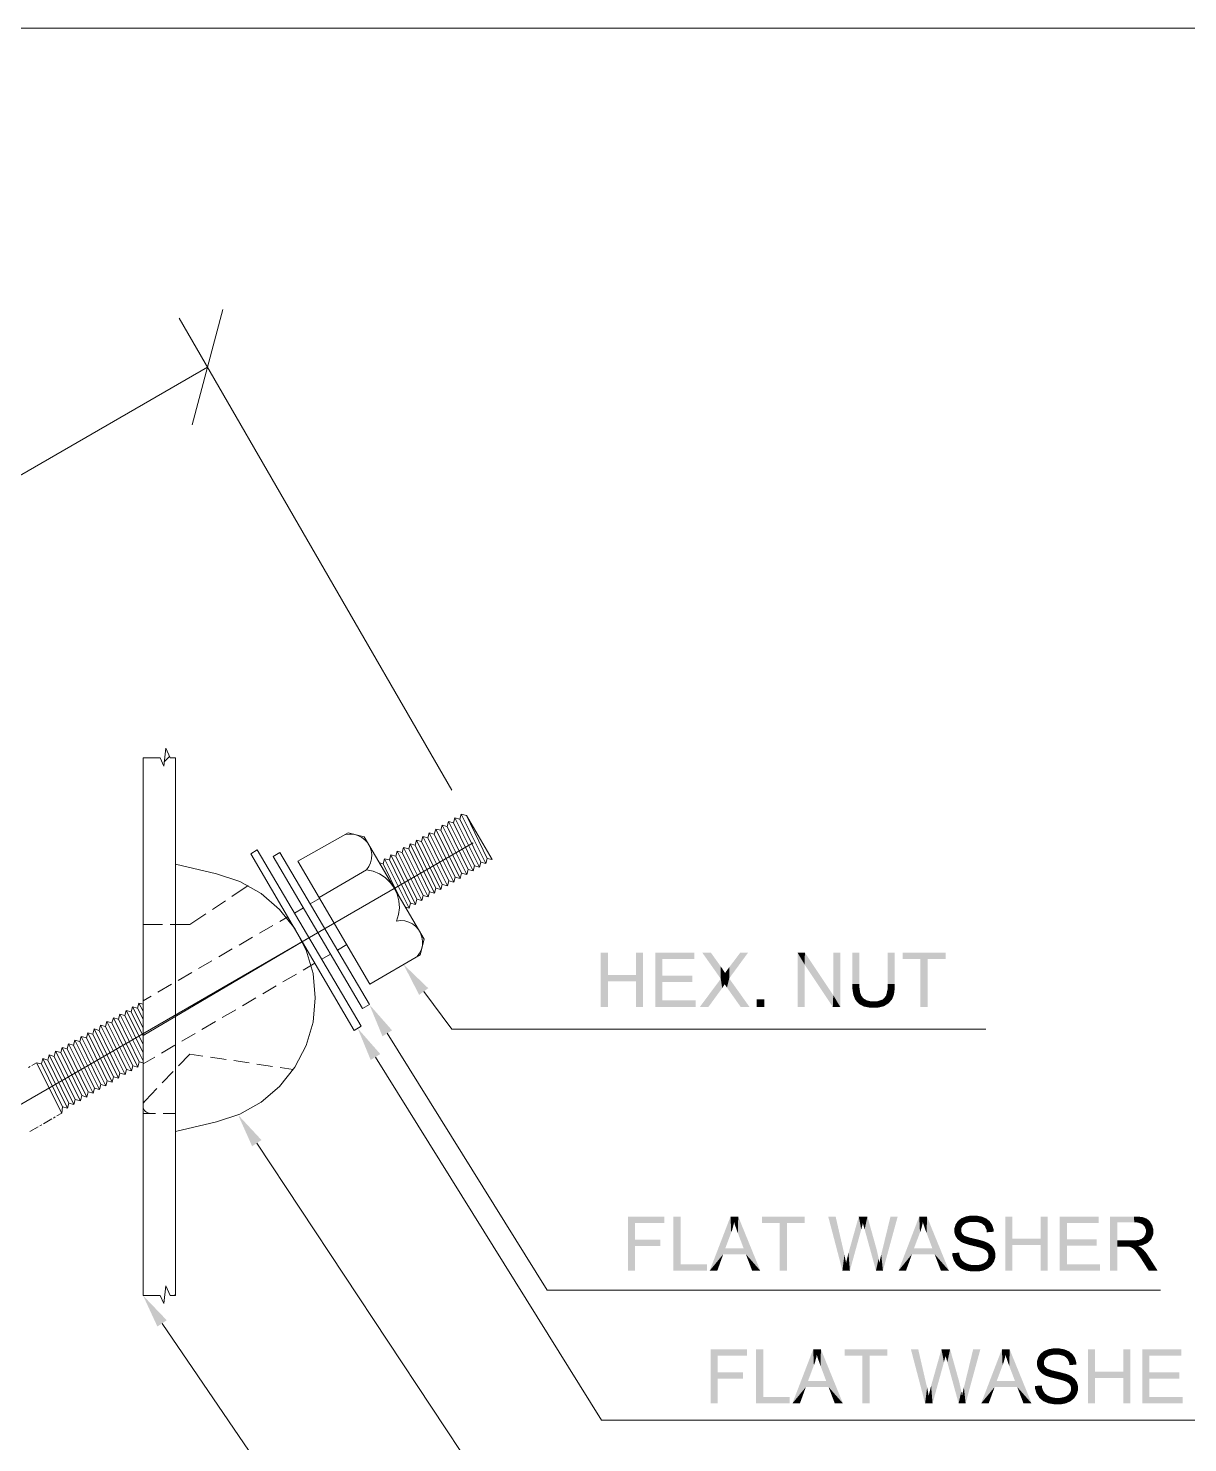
# Model space of a CAD drawing. Header units: millimetres. Extents: x 2 to 579, y 1 to 405.
# Drawn here: x 223.48 to 242.01, y 124.71 to 147.31 of the extents above; entities that cross this region are included whole.
import ezdxf

# ---------------------------------------------------------------- set-up
doc = ezdxf.new("R2010")
doc.units = ezdxf.units.MM
doc.linetypes.add('XKITLINE00', pattern=[0])
doc.layers.add('LinkedObject', color=7, linetype='Continuous', lineweight=0)

# ---------------------------------------------------------------- blocks, each defined once
blk = doc.blocks.new('*A4')
at = {"layer": 'LinkedObject'}
for color, points in [(7, [(232.743, 132.187), (232.629, 131.678), (232.629, 132.542)]), (7, [(232.743, 132.187), (232.629, 132.542), (232.743, 132.542)]), (7, [(233.306, 132.542), (233.192, 132.187), (233.192, 132.542)]), (7, [(233.192, 132.085), (233.192, 132.187), (233.306, 132.542)]), (7, [(233.192, 132.085), (233.306, 132.542), (233.306, 131.678)]), (7, [(233.612, 132.176), (233.498, 131.678), (233.498, 132.542)]), (7, [(233.612, 132.176), (233.498, 132.542), (233.612, 132.44)]), (7, [(234.123, 132.44), (233.498, 132.542), (234.123, 132.542)]), (7, [(233.612, 132.44), (233.498, 132.542), (234.123, 132.44)]), (7, [(234.389, 132.542), (234.546, 132.126), (234.252, 132.542)]), (7, [(234.547, 132.321), (234.546, 132.126), (234.389, 132.542)]), (7, [(234.681, 132.132), (234.683, 132.312), (234.981, 132.542)]), (7, [(234.981, 132.542), (234.683, 132.312), (234.856, 132.542)]), (7, [(235.774, 132.542), (235.884, 132.356), (235.774, 131.678)]), (7, [(235.884, 132.356), (235.774, 132.542), (235.891, 132.542)]), (7, [(235.884, 132.356), (235.891, 132.542), (236.336, 131.678)]), (7, [(236.336, 131.678), (235.891, 132.542), (236.344, 131.864)]), (7, [(236.454, 132.542), (236.344, 131.864), (236.344, 132.542)]), (7, [(236.454, 131.678), (236.344, 131.864), (236.454, 132.542)]), (7, [(236.762, 132.542), (236.648, 132.043), (236.648, 132.542)]), (7, [(236.762, 132.043), (236.648, 132.043), (236.762, 132.542)]), (7, [(237.327, 132.542), (237.213, 132.043), (237.213, 132.542)]), (7, [(237.327, 132.043), (237.213, 132.043), (237.327, 132.542)]), (7, [(237.453, 132.542), (237.737, 132.44), (237.453, 132.44)]), (7, [(237.851, 132.44), (237.737, 132.44), (237.453, 132.542)]), (7, [(237.851, 132.44), (237.453, 132.542), (238.137, 132.542)]), (7, [(237.737, 131.678), (237.851, 132.44), (237.851, 131.678)]), (7, [(237.737, 132.44), (237.851, 132.44), (237.737, 131.678)]), (7, [(237.851, 132.44), (238.137, 132.542), (238.137, 132.44)]), (6, [(229.872, 131.976), (229.727, 131.869), (229.477, 132.356)]), (7, [(234.571, 132.287), (234.546, 132.126), (234.547, 132.321)]), (7, [(234.605, 132.234), (234.546, 132.126), (234.571, 132.287)]), (7, [(234.615, 132.216), (234.546, 132.126), (234.605, 132.234)]), (7, [(234.546, 132.126), (234.615, 132.216), (234.681, 132.132)]), (7, [(234.629, 132.238), (234.681, 132.132), (234.615, 132.216)]), (7, [(234.663, 132.287), (234.681, 132.132), (234.629, 132.238)]), (7, [(234.683, 132.312), (234.681, 132.132), (234.663, 132.287)]), (7, [(235.774, 131.678), (235.884, 132.356), (235.884, 131.678)]), (7, [(232.743, 132.085), (232.629, 131.678), (232.743, 132.187)]), (7, [(232.629, 131.678), (232.743, 132.085), (232.743, 131.678)]), (7, [(232.743, 132.187), (233.192, 132.085), (232.743, 132.085)]), (7, [(233.192, 132.187), (233.192, 132.085), (232.743, 132.187)]), (7, [(233.192, 132.085), (233.306, 131.678), (233.192, 131.678)]), (7, [(233.612, 132.074), (233.498, 131.678), (233.612, 132.176)]), (7, [(233.612, 131.78), (233.498, 131.678), (233.612, 132.074)]), (7, [(234.091, 132.074), (233.612, 132.176), (234.091, 132.176)]), (7, [(233.612, 132.074), (233.612, 132.176), (234.091, 132.074)]), (7, [(234.546, 132.126), (234.569, 131.978), (234.213, 131.678)]), (7, [(234.213, 131.678), (234.569, 131.978), (234.35, 131.678)]), (7, [(234.681, 132.132), (234.61, 132.04), (234.546, 132.126)]), (7, [(234.569, 131.978), (234.546, 132.126), (234.575, 131.986)]), (7, [(234.575, 131.986), (234.546, 132.126), (234.595, 132.017)]), (7, [(234.595, 132.017), (234.546, 132.126), (234.61, 132.04)]), (7, [(234.61, 132.04), (234.681, 132.132), (234.618, 132.026)]), (7, [(234.618, 132.026), (234.681, 132.132), (234.636, 131.999)]), (7, [(234.636, 131.999), (234.681, 132.132), (234.645, 131.986)]), (7, [(234.645, 131.986), (234.681, 132.132), (234.863, 131.678)]), (7, [(234.863, 131.678), (234.681, 132.132), (235.004, 131.678)]), (7, [(236.762, 132.043), (236.648, 131.974), (236.648, 132.043)]), (7, [(236.762, 131.987), (236.648, 131.974), (236.762, 132.043)]), (7, [(236.762, 131.987), (236.681, 131.827), (236.648, 131.974)]), (7, [(236.648, 131.974), (236.681, 131.827), (236.665, 131.866)]), (7, [(236.773, 131.904), (236.681, 131.827), (236.762, 131.987)]), (7, [(237.186, 131.852), (237.327, 132.043), (237.298, 131.836)]), (7, [(237.213, 131.962), (237.327, 132.043), (237.186, 131.852)]), (7, [(237.327, 132.043), (237.213, 131.962), (237.213, 132.043)]), (7, [(237.298, 131.836), (237.327, 132.043), (237.313, 131.875)]), (7, [(237.313, 131.875), (237.327, 132.043), (237.327, 131.978)]), (7, [(233.498, 131.678), (233.612, 131.78), (234.143, 131.678)]), (7, [(234.143, 131.678), (233.612, 131.78), (234.143, 131.78)]), (7, [(235.242, 131.799), (235.121, 131.678), (235.121, 131.799)]), (7, [(235.242, 131.678), (235.121, 131.678), (235.242, 131.799)]), (7, [(236.344, 131.864), (236.454, 131.678), (236.336, 131.678)]), (7, [(236.681, 131.827), (236.773, 131.904), (236.783, 131.878)]), (7, [(236.794, 131.851), (236.681, 131.827), (236.783, 131.878)]), (7, [(236.794, 131.851), (236.791, 131.705), (236.681, 131.827)]), (7, [(236.681, 131.827), (236.791, 131.705), (236.698, 131.787)]), (7, [(236.698, 131.787), (236.791, 131.705), (236.753, 131.726)]), (7, [(236.83, 131.81), (236.791, 131.705), (236.794, 131.851)]), (7, [(236.791, 131.705), (236.83, 131.81), (236.855, 131.795)]), (7, [(236.881, 131.781), (236.791, 131.705), (236.855, 131.795)]), (7, [(236.881, 131.781), (236.99, 131.664), (236.791, 131.705)]), (7, [(236.943, 131.766), (236.99, 131.664), (236.881, 131.781)]), (7, [(236.99, 131.664), (236.943, 131.766), (236.98, 131.766)]), (7, [(237.043, 131.766), (236.99, 131.664), (236.98, 131.766)]), (7, [(236.99, 131.664), (237.043, 131.766), (237.052, 131.664)]), (7, [(237.191, 131.712), (237.043, 131.766), (237.133, 131.795)]), (7, [(237.153, 131.688), (237.043, 131.766), (237.191, 131.712)]), (7, [(237.052, 131.664), (237.043, 131.766), (237.153, 131.688)]), (7, [(237.16, 131.824), (237.23, 131.736), (237.133, 131.795)]), (7, [(237.133, 131.795), (237.23, 131.736), (237.191, 131.712)]), (7, [(237.298, 131.836), (237.16, 131.824), (237.186, 131.852)]), (7, [(237.283, 131.798), (237.16, 131.824), (237.298, 131.836)]), (7, [(237.23, 131.736), (237.16, 131.824), (237.283, 131.798)]), (6, [(229.294, 131.303), (229.141, 131.207), (228.932, 131.714)]), (7, [(236.791, 131.705), (236.99, 131.664), (236.83, 131.684)]), (7, [(236.83, 131.684), (236.99, 131.664), (236.929, 131.664)]), (6, [(229.106, 130.924), (228.953, 130.829), (228.745, 131.335)]), (6, [(227.208, 129.55), (227.058, 129.451), (226.835, 129.951)]), (7, [(233.178, 127.958), (233.064, 127.464), (233.064, 128.328)]), (7, [(233.178, 127.958), (233.064, 128.328), (233.178, 128.226)]), (7, [(233.646, 128.226), (233.064, 128.328), (233.646, 128.328)]), (7, [(233.178, 128.226), (233.064, 128.328), (233.646, 128.226)]), (7, [(233.903, 128.328), (233.789, 127.464), (233.789, 128.328)]), (7, [(233.903, 127.566), (233.789, 127.464), (233.903, 128.328)]), (7, [(234.702, 128.328), (234.713, 128.072), (234.37, 127.464)]), (7, [(234.713, 128.072), (234.702, 128.328), (234.728, 128.113)]), (7, [(234.728, 128.113), (234.702, 128.328), (234.751, 128.196)]), (7, [(234.751, 128.196), (234.702, 128.328), (234.76, 128.237)]), (7, [(234.825, 128.328), (234.76, 128.237), (234.702, 128.328)]), (7, [(234.76, 128.237), (234.825, 128.328), (234.77, 128.202)]), (7, [(234.77, 128.202), (234.825, 128.328), (234.801, 128.112)]), (7, [(234.801, 128.112), (234.825, 128.328), (234.821, 128.058)]), (7, [(234.821, 128.058), (234.825, 128.328), (234.912, 127.819)]), (7, [(234.912, 127.819), (234.825, 128.328), (234.947, 127.726)]), (7, [(234.947, 127.726), (234.825, 128.328), (235.177, 127.464)]), (7, [(235.205, 128.328), (235.489, 128.226), (235.205, 128.226)]), (7, [(235.603, 128.226), (235.489, 128.226), (235.205, 128.328)]), (7, [(235.603, 128.226), (235.205, 128.328), (235.889, 128.328)]), (7, [(235.489, 127.464), (235.603, 128.226), (235.603, 127.464)]), (7, [(235.489, 128.226), (235.603, 128.226), (235.489, 127.464)]), (7, [(235.603, 128.226), (235.889, 128.328), (235.889, 128.226)]), (7, [(236.381, 128.328), (236.49, 127.464), (236.263, 128.328)]), (7, [(236.512, 127.762), (236.49, 127.464), (236.381, 128.328)]), (7, [(236.751, 128.328), (236.791, 128.122), (236.587, 127.745)]), (7, [(236.791, 128.122), (236.751, 128.328), (236.797, 128.143)]), (7, [(236.797, 128.143), (236.751, 128.328), (236.81, 128.194)]), (7, [(236.81, 128.194), (236.751, 128.328), (236.817, 128.224)]), (7, [(236.889, 128.328), (236.817, 128.224), (236.751, 128.328)]), (7, [(236.817, 128.224), (236.889, 128.328), (236.819, 128.214)]), (7, [(236.819, 128.214), (236.889, 128.328), (236.833, 128.163)]), (7, [(236.833, 128.163), (236.889, 128.328), (236.845, 128.122)]), (7, [(236.845, 128.122), (236.889, 128.328), (237.012, 127.89)]), (7, [(237.373, 128.328), (237.123, 127.773), (237.258, 128.328)]), (7, [(237.137, 127.464), (237.123, 127.773), (237.373, 128.328)]), (7, [(237.717, 128.328), (237.729, 128.072), (237.386, 127.464)]), (7, [(237.729, 128.072), (237.717, 128.328), (237.744, 128.113)]), (7, [(237.744, 128.113), (237.717, 128.328), (237.767, 128.196)]), (7, [(237.767, 128.196), (237.717, 128.328), (237.775, 128.237)]), (7, [(237.84, 128.328), (237.775, 128.237), (237.717, 128.328)]), (7, [(237.775, 128.237), (237.84, 128.328), (237.786, 128.202)]), (7, [(237.786, 128.202), (237.84, 128.328), (237.816, 128.112)]), (7, [(237.816, 128.112), (237.84, 128.328), (237.837, 128.058)]), (7, [(237.837, 128.058), (237.84, 128.328), (237.927, 127.819)]), (7, [(237.927, 127.819), (237.84, 128.328), (237.963, 127.726)]), (7, [(237.963, 127.726), (237.84, 128.328), (238.193, 127.464)]), (7, [(238.316, 128.227), (238.279, 128.105), (238.297, 128.199)]), (7, [(238.412, 128.185), (238.279, 128.105), (238.316, 128.227)]), (7, [(238.297, 128.199), (238.279, 128.105), (238.279, 128.137)]), (7, [(238.388, 128.139), (238.279, 128.105), (238.412, 128.185)]), (7, [(238.279, 128.105), (238.388, 128.139), (238.388, 128.112)]), (7, [(238.334, 128.255), (238.436, 128.204), (238.316, 128.227)]), (7, [(238.316, 128.227), (238.436, 128.204), (238.412, 128.185)]), (7, [(238.388, 128.299), (238.436, 128.204), (238.334, 128.255)]), (7, [(238.46, 128.223), (238.388, 128.299), (238.424, 128.313)]), (7, [(238.436, 128.204), (238.388, 128.299), (238.46, 128.223)]), (7, [(238.46, 128.328), (238.535, 128.242), (238.424, 128.313)]), (7, [(238.424, 128.313), (238.535, 128.242), (238.46, 128.223)]), (7, [(238.539, 128.343), (238.535, 128.242), (238.46, 128.328)]), (7, [(238.582, 128.343), (238.535, 128.242), (238.539, 128.343)]), (7, [(238.535, 128.242), (238.582, 128.343), (238.587, 128.242)]), (7, [(238.582, 128.343), (238.637, 128.242), (238.587, 128.242)]), (7, [(238.715, 128.327), (238.582, 128.343), (238.63, 128.343)]), (7, [(238.752, 128.312), (238.582, 128.343), (238.715, 128.327)]), (7, [(238.712, 128.221), (238.582, 128.343), (238.752, 128.312)]), (7, [(238.637, 128.242), (238.582, 128.343), (238.712, 128.221)]), (7, [(238.752, 128.312), (238.737, 128.2), (238.712, 128.221)]), (7, [(238.788, 128.296), (238.737, 128.2), (238.752, 128.312)]), (7, [(238.737, 128.2), (238.788, 128.296), (238.763, 128.179)]), (7, [(238.763, 128.179), (238.788, 128.296), (238.864, 128.221)]), (7, [(238.864, 128.221), (238.793, 128.117), (238.763, 128.179)]), (7, [(238.864, 128.221), (238.788, 128.296), (238.845, 128.251)]), (7, [(238.884, 128.191), (238.793, 128.117), (238.864, 128.221)]), (7, [(238.905, 128.123), (238.793, 128.117), (238.884, 128.191)]), (7, [(239.207, 127.973), (239.093, 127.464), (239.093, 128.328)]), (7, [(239.207, 127.973), (239.093, 128.328), (239.207, 128.328)]), (7, [(239.77, 128.328), (239.656, 127.973), (239.656, 128.328)]), (7, [(239.656, 127.871), (239.656, 127.973), (239.77, 128.328)]), (7, [(239.656, 127.871), (239.77, 128.328), (239.77, 127.464)]), (7, [(240.076, 127.962), (239.962, 127.464), (239.962, 128.328)]), (7, [(240.076, 127.962), (239.962, 128.328), (240.076, 128.226)]), (7, [(240.586, 128.226), (239.962, 128.328), (240.586, 128.328)]), (7, [(240.076, 128.226), (239.962, 128.328), (240.586, 128.226)]), (7, [(240.88, 127.947), (240.766, 127.464), (240.766, 128.328)]), (7, [(240.766, 128.328), (240.88, 128.233), (240.88, 127.947)]), (7, [(241.153, 128.233), (240.766, 128.328), (241.148, 128.328)]), (7, [(240.88, 128.233), (240.766, 128.328), (241.153, 128.233)]), (7, [(241.148, 128.328), (241.201, 128.233), (241.153, 128.233)]), (7, [(241.294, 128.317), (241.148, 128.328), (241.206, 128.328)]), (7, [(241.324, 128.305), (241.148, 128.328), (241.294, 128.317)]), (7, [(241.271, 128.213), (241.148, 128.328), (241.324, 128.305)]), (7, [(241.201, 128.233), (241.148, 128.328), (241.271, 128.213)]), (7, [(241.324, 128.305), (241.294, 128.194), (241.271, 128.213)]), (7, [(241.354, 128.293), (241.294, 128.194), (241.324, 128.305)]), (7, [(241.294, 128.194), (241.354, 128.293), (241.316, 128.174)]), (7, [(241.316, 128.174), (241.354, 128.293), (241.42, 128.223)]), (7, [(241.42, 128.223), (241.338, 128.123), (241.316, 128.174)]), (7, [(241.438, 128.193), (241.338, 128.123), (241.42, 128.223)]), (7, [(241.456, 128.128), (241.338, 128.123), (241.438, 128.193)]), (7, [(241.456, 128.092), (241.338, 128.123), (241.456, 128.128)]), (7, [(241.42, 128.223), (241.354, 128.293), (241.402, 128.252)]), (7, [(233.178, 127.856), (233.064, 127.464), (233.178, 127.958)]), (7, [(233.583, 127.856), (233.178, 127.958), (233.583, 127.958)]), (7, [(233.178, 127.856), (233.178, 127.958), (233.583, 127.856)]), (7, [(234.37, 127.464), (234.713, 128.072), (234.618, 127.819)]), (7, [(236.587, 127.745), (236.791, 128.122), (236.609, 127.464)]), (7, [(237.012, 127.89), (237.026, 127.464), (236.845, 128.122)]), (7, [(237.386, 127.464), (237.729, 128.072), (237.633, 127.819)]), (7, [(238.388, 128.089), (238.279, 128.105), (238.388, 128.112)]), (7, [(238.279, 128.105), (238.388, 128.089), (238.279, 128.075)]), (7, [(238.279, 128.075), (238.388, 128.089), (238.294, 128.021)]), (7, [(238.294, 128.021), (238.388, 128.089), (238.309, 127.997)]), (7, [(238.309, 127.997), (238.388, 128.089), (238.405, 128.051)]), (7, [(238.405, 128.051), (238.37, 127.933), (238.309, 127.997)]), (7, [(238.309, 127.997), (238.37, 127.933), (238.324, 127.973)]), (7, [(238.422, 128.035), (238.37, 127.933), (238.405, 128.051)]), (7, [(238.37, 127.933), (238.422, 128.035), (238.401, 127.916)]), (7, [(238.401, 127.916), (238.422, 128.035), (238.438, 128.02)]), (7, [(238.401, 127.916), (238.438, 128.02), (238.425, 127.904)]), (7, [(238.425, 127.904), (238.438, 128.02), (238.508, 127.877)]), (7, [(238.508, 127.877), (238.438, 128.02), (238.525, 127.99)]), (7, [(238.508, 127.877), (238.525, 127.99), (238.567, 127.862)]), (7, [(238.567, 127.862), (238.525, 127.99), (238.594, 127.974)]), (7, [(238.567, 127.862), (238.594, 127.974), (238.627, 127.848)]), (7, [(238.627, 127.848), (238.594, 127.974), (238.664, 127.958)]), (7, [(238.627, 127.848), (238.664, 127.958), (238.704, 127.827)]), (7, [(238.704, 127.827), (238.664, 127.958), (238.721, 127.82)]), (7, [(238.721, 127.82), (238.664, 127.958), (238.748, 127.81)]), (7, [(238.759, 127.931), (238.748, 127.81), (238.664, 127.958)]), (7, [(238.785, 127.919), (238.748, 127.81), (238.759, 127.931)]), (7, [(238.748, 127.81), (238.785, 127.919), (238.787, 127.785)]), (7, [(238.787, 127.785), (238.785, 127.919), (238.823, 127.901)]), (7, [(238.787, 127.785), (238.823, 127.901), (238.799, 127.769)]), (7, [(238.907, 128.085), (238.793, 128.117), (238.905, 128.123)]), (7, [(238.793, 128.117), (238.907, 128.085), (238.797, 128.076)]), (7, [(238.799, 127.769), (238.823, 127.901), (238.811, 127.754)]), (7, [(238.823, 127.901), (238.897, 127.831), (238.811, 127.754)]), (7, [(238.897, 127.831), (238.823, 127.901), (238.879, 127.857)]), (7, [(239.207, 127.871), (239.093, 127.464), (239.207, 127.973)]), (7, [(239.207, 127.973), (239.656, 127.871), (239.207, 127.871)]), (7, [(239.656, 127.973), (239.656, 127.871), (239.207, 127.973)]), (7, [(240.076, 127.86), (239.962, 127.464), (240.076, 127.962)]), (7, [(240.554, 127.86), (240.076, 127.962), (240.554, 127.962)]), (7, [(240.076, 127.86), (240.076, 127.962), (240.554, 127.86)]), (7, [(240.88, 127.947), (240.88, 127.848), (240.766, 127.464)]), (7, [(241.013, 127.848), (240.88, 127.947), (241.126, 127.947)]), (7, [(240.88, 127.848), (240.88, 127.947), (241.013, 127.848)]), (7, [(241.013, 127.848), (241.126, 127.947), (241.035, 127.848)]), (7, [(241.035, 127.848), (241.126, 127.947), (241.066, 127.846)]), (7, [(241.066, 127.846), (241.126, 127.947), (241.076, 127.844)]), (7, [(241.076, 127.844), (241.126, 127.947), (241.089, 127.84)]), (7, [(241.089, 127.84), (241.126, 127.947), (241.115, 127.829)]), (7, [(241.115, 127.829), (241.126, 127.947), (241.165, 127.947)]), (7, [(241.115, 127.829), (241.165, 127.947), (241.128, 127.821)]), (7, [(241.165, 127.947), (241.213, 127.857), (241.128, 127.821)]), (7, [(241.226, 127.955), (241.213, 127.857), (241.165, 127.947)]), (7, [(241.213, 127.857), (241.226, 127.955), (241.275, 127.866)]), (7, [(241.248, 127.963), (241.396, 127.937), (241.226, 127.955)]), (7, [(241.366, 127.906), (241.226, 127.955), (241.396, 127.937)]), (7, [(241.275, 127.866), (241.226, 127.955), (241.366, 127.906)]), (7, [(241.27, 127.972), (241.396, 127.937), (241.248, 127.963)]), (7, [(241.396, 127.937), (241.27, 127.972), (241.304, 127.997)]), (7, [(241.315, 128.015), (241.396, 127.937), (241.304, 127.997)]), (7, [(241.327, 128.033), (241.396, 127.937), (241.315, 128.015)]), (7, [(241.327, 128.033), (241.456, 128.092), (241.396, 127.937)]), (7, [(241.338, 128.072), (241.456, 128.092), (241.327, 128.033)]), (7, [(241.338, 128.123), (241.456, 128.092), (241.338, 128.093)]), (7, [(241.456, 128.092), (241.338, 128.072), (241.338, 128.093)]), (7, [(241.396, 127.937), (241.456, 128.092), (241.426, 127.969)]), (7, [(241.426, 127.969), (241.456, 128.092), (241.456, 128.047)]), (7, [(233.064, 127.464), (233.178, 127.856), (233.178, 127.464)]), (7, [(234.586, 127.726), (234.37, 127.464), (234.618, 127.819)]), (7, [(234.37, 127.464), (234.586, 127.726), (234.491, 127.464)]), (7, [(234.618, 127.819), (234.947, 127.726), (234.586, 127.726)]), (7, [(234.912, 127.819), (234.947, 127.726), (234.618, 127.819)]), (7, [(234.947, 127.726), (235.177, 127.464), (235.047, 127.464)]), (7, [(236.522, 127.717), (236.49, 127.464), (236.512, 127.762)]), (7, [(236.54, 127.629), (236.49, 127.464), (236.522, 127.717)]), (7, [(236.584, 127.734), (236.609, 127.464), (236.564, 127.654)]), (7, [(236.587, 127.745), (236.609, 127.464), (236.584, 127.734)]), (7, [(237.035, 127.809), (237.026, 127.464), (237.012, 127.89)]), (7, [(237.069, 127.656), (237.026, 127.464), (237.035, 127.809)]), (7, [(237.11, 127.72), (237.137, 127.464), (237.088, 127.626)]), (7, [(237.123, 127.773), (237.137, 127.464), (237.11, 127.72)]), (7, [(237.601, 127.726), (237.386, 127.464), (237.633, 127.819)]), (7, [(237.386, 127.464), (237.601, 127.726), (237.506, 127.464)]), (7, [(237.633, 127.819), (237.963, 127.726), (237.601, 127.726)]), (7, [(237.927, 127.819), (237.963, 127.726), (237.633, 127.819)]), (7, [(237.963, 127.726), (238.193, 127.464), (238.063, 127.464)]), (7, [(238.359, 127.719), (238.247, 127.742), (238.355, 127.751)]), (7, [(238.247, 127.742), (238.294, 127.586), (238.248, 127.698)]), (7, [(238.359, 127.719), (238.294, 127.586), (238.247, 127.742)]), (7, [(238.248, 127.698), (238.294, 127.586), (238.272, 127.621)]), (7, [(238.376, 127.665), (238.294, 127.586), (238.359, 127.719)]), (7, [(238.811, 127.754), (238.897, 127.831), (238.823, 127.719)]), (7, [(238.811, 127.641), (238.933, 127.708), (238.913, 127.609)]), (7, [(238.823, 127.678), (238.933, 127.708), (238.811, 127.641)]), (7, [(238.823, 127.719), (238.897, 127.831), (238.915, 127.804)]), (7, [(238.823, 127.719), (238.915, 127.804), (238.823, 127.698)]), (7, [(238.823, 127.698), (238.915, 127.804), (238.823, 127.678)]), (7, [(238.915, 127.804), (238.933, 127.708), (238.823, 127.678)]), (7, [(238.913, 127.609), (238.933, 127.708), (238.933, 127.674)]), (7, [(238.933, 127.708), (238.915, 127.804), (238.933, 127.743)]), (7, [(239.093, 127.464), (239.207, 127.871), (239.207, 127.464)]), (7, [(239.656, 127.871), (239.77, 127.464), (239.656, 127.464)]), (7, [(240.076, 127.566), (239.962, 127.464), (240.076, 127.86)]), (7, [(240.766, 127.464), (240.88, 127.848), (240.88, 127.464)]), (7, [(241.128, 127.821), (241.213, 127.857), (241.141, 127.813)]), (7, [(241.213, 127.857), (241.17, 127.784), (241.141, 127.813)]), (7, [(241.235, 127.846), (241.17, 127.784), (241.213, 127.857)]), (7, [(241.17, 127.784), (241.235, 127.846), (241.186, 127.763)]), (7, [(241.186, 127.763), (241.235, 127.846), (241.202, 127.742)]), (7, [(241.202, 127.742), (241.235, 127.846), (241.281, 127.814)]), (7, [(241.281, 127.814), (241.243, 127.683), (241.202, 127.742)]), (7, [(241.281, 127.814), (241.235, 127.846), (241.27, 127.825)]), (7, [(241.306, 127.791), (241.243, 127.683), (241.281, 127.814)]), (7, [(241.354, 127.734), (241.243, 127.683), (241.306, 127.791)]), (7, [(241.243, 127.683), (241.354, 127.734), (241.269, 127.644)]), (7, [(241.269, 127.644), (241.354, 127.734), (241.376, 127.699)]), (7, [(241.269, 127.644), (241.376, 127.699), (241.383, 127.464)]), (7, [(241.383, 127.464), (241.376, 127.699), (241.525, 127.464)]), (7, [(233.789, 127.464), (233.903, 127.566), (234.328, 127.464)]), (7, [(234.328, 127.464), (233.903, 127.566), (234.328, 127.566)]), (7, [(236.548, 127.585), (236.49, 127.464), (236.54, 127.629)]), (7, [(236.548, 127.585), (236.609, 127.464), (236.49, 127.464)]), (7, [(236.564, 127.654), (236.609, 127.464), (236.548, 127.585)]), (7, [(237.08, 127.585), (237.026, 127.464), (237.069, 127.656)]), (7, [(237.08, 127.585), (237.137, 127.464), (237.026, 127.464)]), (7, [(237.088, 127.626), (237.137, 127.464), (237.08, 127.585)]), (7, [(238.294, 127.586), (238.376, 127.665), (238.317, 127.552)]), (7, [(238.317, 127.552), (238.376, 127.665), (238.379, 127.501)]), (7, [(238.39, 127.644), (238.379, 127.501), (238.376, 127.665)]), (7, [(238.404, 127.624), (238.379, 127.501), (238.39, 127.644)]), (7, [(238.404, 127.624), (238.418, 127.484), (238.379, 127.501)]), (7, [(238.448, 127.59), (238.418, 127.484), (238.404, 127.624)]), (7, [(238.418, 127.484), (238.448, 127.59), (238.458, 127.467)]), (7, [(238.477, 127.577), (238.458, 127.467), (238.448, 127.59)]), (7, [(238.506, 127.564), (238.458, 127.467), (238.477, 127.577)]), (7, [(238.506, 127.564), (238.556, 127.45), (238.458, 127.467)]), (7, [(238.572, 127.551), (238.556, 127.45), (238.506, 127.564)]), (7, [(238.572, 127.551), (238.614, 127.45), (238.556, 127.45)]), (7, [(238.609, 127.551), (238.614, 127.45), (238.572, 127.551)]), (7, [(238.609, 127.551), (238.66, 127.45), (238.614, 127.45)]), (7, [(238.642, 127.551), (238.66, 127.45), (238.609, 127.551)]), (7, [(238.699, 127.561), (238.78, 127.483), (238.642, 127.551)]), (7, [(238.642, 127.551), (238.78, 127.483), (238.66, 127.45)]), (7, [(238.66, 127.45), (238.78, 127.483), (238.743, 127.466)]), (7, [(238.724, 127.571), (238.874, 127.548), (238.699, 127.561)]), (7, [(238.817, 127.5), (238.699, 127.561), (238.874, 127.548)]), (7, [(238.78, 127.483), (238.699, 127.561), (238.817, 127.5)]), (7, [(238.749, 127.581), (238.874, 127.548), (238.724, 127.571)]), (7, [(238.786, 127.607), (238.893, 127.578), (238.749, 127.581)]), (7, [(238.749, 127.581), (238.893, 127.578), (238.874, 127.548)]), (7, [(238.799, 127.624), (238.913, 127.609), (238.786, 127.607)]), (7, [(238.893, 127.578), (238.786, 127.607), (238.913, 127.609)]), (7, [(238.811, 127.641), (238.913, 127.609), (238.799, 127.624)]), (7, [(239.962, 127.464), (240.076, 127.566), (240.606, 127.464)]), (7, [(240.606, 127.464), (240.076, 127.566), (240.606, 127.566)]), (6, [(225.694, 126.671), (225.545, 126.57), (225.315, 127.067)]), (7, [(234.498, 125.837), (234.384, 125.343), (234.384, 126.207)]), (7, [(234.498, 125.837), (234.384, 126.207), (234.498, 126.105)]), (7, [(234.966, 126.105), (234.384, 126.207), (234.966, 126.207)]), (7, [(234.498, 126.105), (234.384, 126.207), (234.966, 126.105)]), (7, [(235.224, 126.207), (235.11, 125.343), (235.11, 126.207)]), (7, [(235.224, 125.445), (235.11, 125.343), (235.224, 126.207)]), (7, [(236.023, 126.207), (236.034, 125.951), (235.691, 125.343)]), (7, [(236.034, 125.951), (236.023, 126.207), (236.049, 125.992)]), (7, [(236.049, 125.992), (236.023, 126.207), (236.072, 126.074)]), (7, [(236.072, 126.074), (236.023, 126.207), (236.081, 126.116)]), (7, [(236.146, 126.207), (236.081, 126.116), (236.023, 126.207)]), (7, [(236.081, 126.116), (236.146, 126.207), (236.091, 126.081)]), (7, [(236.091, 126.081), (236.146, 126.207), (236.122, 125.991)]), (7, [(236.122, 125.991), (236.146, 126.207), (236.142, 125.936)]), (7, [(236.142, 125.936), (236.146, 126.207), (236.232, 125.698)]), (7, [(236.232, 125.698), (236.146, 126.207), (236.268, 125.604)]), (7, [(236.268, 125.604), (236.146, 126.207), (236.498, 125.343)]), (7, [(236.525, 126.207), (236.809, 126.105), (236.525, 126.105)]), (7, [(236.923, 126.105), (236.809, 126.105), (236.525, 126.207)]), (7, [(236.923, 126.105), (236.525, 126.207), (237.209, 126.207)]), (7, [(236.809, 125.343), (236.923, 126.105), (236.923, 125.343)]), (7, [(236.809, 126.105), (236.923, 126.105), (236.809, 125.343)]), (7, [(236.923, 126.105), (237.209, 126.207), (237.209, 126.105)]), (7, [(237.701, 126.207), (237.811, 125.343), (237.584, 126.207)]), (7, [(237.832, 125.64), (237.811, 125.343), (237.701, 126.207)]), (7, [(238.072, 126.207), (238.112, 126.001), (237.907, 125.623)]), (7, [(238.112, 126.001), (238.072, 126.207), (238.117, 126.022)]), (7, [(238.117, 126.022), (238.072, 126.207), (238.131, 126.072)]), (7, [(238.131, 126.072), (238.072, 126.207), (238.138, 126.102)]), (7, [(238.21, 126.207), (238.138, 126.102), (238.072, 126.207)]), (7, [(238.138, 126.102), (238.21, 126.207), (238.14, 126.093)]), (7, [(238.14, 126.093), (238.21, 126.207), (238.154, 126.042)]), (7, [(238.154, 126.042), (238.21, 126.207), (238.166, 126.001)]), (7, [(238.166, 126.001), (238.21, 126.207), (238.333, 125.769)]), (7, [(238.694, 126.207), (238.444, 125.651), (238.579, 126.207)]), (7, [(238.458, 125.343), (238.444, 125.651), (238.694, 126.207)]), (7, [(239.038, 126.207), (239.049, 125.951), (238.706, 125.343)]), (7, [(239.049, 125.951), (239.038, 126.207), (239.064, 125.992)]), (7, [(239.064, 125.992), (239.038, 126.207), (239.087, 126.074)]), (7, [(239.087, 126.074), (239.038, 126.207), (239.096, 126.116)]), (7, [(239.161, 126.207), (239.096, 126.116), (239.038, 126.207)]), (7, [(239.096, 126.116), (239.161, 126.207), (239.106, 126.081)]), (7, [(239.106, 126.081), (239.161, 126.207), (239.137, 125.991)]), (7, [(239.137, 125.991), (239.161, 126.207), (239.157, 125.936)]), (7, [(239.157, 125.936), (239.161, 126.207), (239.248, 125.698)]), (7, [(239.248, 125.698), (239.161, 126.207), (239.283, 125.604)]), (7, [(239.283, 125.604), (239.161, 126.207), (239.513, 125.343)]), (7, [(239.636, 126.105), (239.599, 125.983), (239.618, 126.077)]), (7, [(239.733, 126.063), (239.599, 125.983), (239.636, 126.105)]), (7, [(239.655, 126.134), (239.756, 126.082), (239.636, 126.105)]), (7, [(239.636, 126.105), (239.756, 126.082), (239.733, 126.063)]), (7, [(239.709, 126.177), (239.756, 126.082), (239.655, 126.134)]), (7, [(239.78, 126.101), (239.709, 126.177), (239.745, 126.192)]), (7, [(239.756, 126.082), (239.709, 126.177), (239.78, 126.101)]), (7, [(239.78, 126.207), (239.856, 126.12), (239.745, 126.192)]), (7, [(239.745, 126.192), (239.856, 126.12), (239.78, 126.101)]), (7, [(239.859, 126.221), (239.856, 126.12), (239.78, 126.207)]), (7, [(239.903, 126.221), (239.856, 126.12), (239.859, 126.221)]), (7, [(239.856, 126.12), (239.903, 126.221), (239.907, 126.12)]), (7, [(239.903, 126.221), (239.957, 126.12), (239.907, 126.12)]), (7, [(240.036, 126.206), (239.903, 126.221), (239.951, 126.221)]), (7, [(240.072, 126.19), (239.903, 126.221), (240.036, 126.206)]), (7, [(240.032, 126.099), (239.903, 126.221), (240.072, 126.19)]), (7, [(239.957, 126.12), (239.903, 126.221), (240.032, 126.099)]), (7, [(240.072, 126.19), (240.058, 126.078), (240.032, 126.099)]), (7, [(240.109, 126.175), (240.058, 126.078), (240.072, 126.19)]), (7, [(240.058, 126.078), (240.109, 126.175), (240.083, 126.057)]), (7, [(240.083, 126.057), (240.109, 126.175), (240.185, 126.099)]), (7, [(240.185, 126.099), (240.113, 125.995), (240.083, 126.057)]), (7, [(240.185, 126.099), (240.109, 126.175), (240.165, 126.129)]), (7, [(240.205, 126.069), (240.113, 125.995), (240.185, 126.099)]), (7, [(240.527, 125.852), (240.413, 125.343), (240.413, 126.207)]), (7, [(240.527, 125.852), (240.413, 126.207), (240.527, 126.207)]), (7, [(241.091, 126.207), (240.976, 125.852), (240.976, 126.207)]), (7, [(240.976, 125.75), (240.976, 125.852), (241.091, 126.207)]), (7, [(240.976, 125.75), (241.091, 126.207), (241.091, 125.343)]), (7, [(241.396, 125.84), (241.282, 125.343), (241.282, 126.207)]), (7, [(241.396, 125.84), (241.282, 126.207), (241.396, 126.105)]), (7, [(241.907, 126.105), (241.282, 126.207), (241.907, 126.207)]), (7, [(241.396, 126.105), (241.282, 126.207), (241.907, 126.105)]), (7, [(235.691, 125.343), (236.034, 125.951), (235.939, 125.698)]), (7, [(237.907, 125.623), (238.112, 126.001), (237.93, 125.343)]), (7, [(238.333, 125.769), (238.346, 125.343), (238.166, 126.001)]), (7, [(238.706, 125.343), (239.049, 125.951), (238.954, 125.698)]), (7, [(239.618, 126.077), (239.599, 125.983), (239.599, 126.016)]), (7, [(239.709, 126.017), (239.599, 125.983), (239.733, 126.063)]), (7, [(239.599, 125.983), (239.709, 126.017), (239.709, 125.991)]), (7, [(239.709, 125.967), (239.599, 125.983), (239.709, 125.991)]), (7, [(239.599, 125.983), (239.709, 125.967), (239.599, 125.953)]), (7, [(239.599, 125.953), (239.709, 125.967), (239.614, 125.899)]), (7, [(239.614, 125.899), (239.709, 125.967), (239.63, 125.875)]), (7, [(239.63, 125.875), (239.709, 125.967), (239.726, 125.929)]), (7, [(239.726, 125.929), (239.691, 125.811), (239.63, 125.875)]), (7, [(239.63, 125.875), (239.691, 125.811), (239.645, 125.851)]), (7, [(239.743, 125.914), (239.691, 125.811), (239.726, 125.929)]), (7, [(239.691, 125.811), (239.743, 125.914), (239.721, 125.795)]), (7, [(239.721, 125.795), (239.743, 125.914), (239.759, 125.899)]), (7, [(239.721, 125.795), (239.759, 125.899), (239.745, 125.782)]), (7, [(239.745, 125.782), (239.759, 125.899), (239.829, 125.755)]), (7, [(239.829, 125.755), (239.759, 125.899), (239.845, 125.868)]), (7, [(239.829, 125.755), (239.845, 125.868), (239.888, 125.741)]), (7, [(239.888, 125.741), (239.845, 125.868), (239.915, 125.852)]), (7, [(240.226, 126.001), (240.113, 125.995), (240.205, 126.069)]), (7, [(240.227, 125.963), (240.113, 125.995), (240.226, 126.001)]), (7, [(240.113, 125.995), (240.227, 125.963), (240.118, 125.954)]), (7, [(234.498, 125.735), (234.384, 125.343), (234.498, 125.837)]), (7, [(234.384, 125.343), (234.498, 125.735), (234.498, 125.343)]), (7, [(234.903, 125.735), (234.498, 125.837), (234.903, 125.837)]), (7, [(234.498, 125.735), (234.498, 125.837), (234.903, 125.735)]), (7, [(235.906, 125.604), (235.691, 125.343), (235.939, 125.698)]), (7, [(235.939, 125.698), (236.268, 125.604), (235.906, 125.604)]), (7, [(236.232, 125.698), (236.268, 125.604), (235.939, 125.698)]), (7, [(237.843, 125.596), (237.811, 125.343), (237.832, 125.64)]), (7, [(238.356, 125.688), (238.346, 125.343), (238.333, 125.769)]), (7, [(238.39, 125.535), (238.346, 125.343), (238.356, 125.688)]), (7, [(238.444, 125.651), (238.458, 125.343), (238.431, 125.598)]), (7, [(238.922, 125.604), (238.706, 125.343), (238.954, 125.698)]), (7, [(238.954, 125.698), (239.283, 125.604), (238.922, 125.604)]), (7, [(239.248, 125.698), (239.283, 125.604), (238.954, 125.698)]), (7, [(239.888, 125.741), (239.915, 125.852), (239.947, 125.727)]), (7, [(239.947, 125.727), (239.915, 125.852), (239.984, 125.836)]), (7, [(239.947, 125.727), (239.984, 125.836), (240.024, 125.705)]), (7, [(240.024, 125.705), (239.984, 125.836), (240.042, 125.699)]), (7, [(240.042, 125.699), (239.984, 125.836), (240.069, 125.688)]), (7, [(240.08, 125.809), (240.069, 125.688), (239.984, 125.836)]), (7, [(240.106, 125.797), (240.069, 125.688), (240.08, 125.809)]), (7, [(240.069, 125.688), (240.106, 125.797), (240.108, 125.663)]), (7, [(240.108, 125.663), (240.106, 125.797), (240.144, 125.78)]), (7, [(240.108, 125.663), (240.144, 125.78), (240.12, 125.648)]), (7, [(240.12, 125.648), (240.144, 125.78), (240.132, 125.633)]), (7, [(240.144, 125.78), (240.217, 125.709), (240.132, 125.633)]), (7, [(240.132, 125.633), (240.217, 125.709), (240.144, 125.597)]), (7, [(240.217, 125.709), (240.144, 125.78), (240.199, 125.736)]), (7, [(240.144, 125.597), (240.217, 125.709), (240.235, 125.683)]), (7, [(240.144, 125.597), (240.235, 125.683), (240.144, 125.577)]), (7, [(240.144, 125.577), (240.235, 125.683), (240.144, 125.557)]), (7, [(240.235, 125.683), (240.253, 125.586), (240.144, 125.557)]), (7, [(240.253, 125.586), (240.235, 125.683), (240.253, 125.621)]), (7, [(240.527, 125.75), (240.413, 125.343), (240.527, 125.852)]), (7, [(240.413, 125.343), (240.527, 125.75), (240.527, 125.343)]), (7, [(240.527, 125.852), (240.976, 125.75), (240.527, 125.75)]), (7, [(240.976, 125.852), (240.976, 125.75), (240.527, 125.852)]), (7, [(240.976, 125.75), (241.091, 125.343), (240.976, 125.343)]), (7, [(241.396, 125.738), (241.282, 125.343), (241.396, 125.84)]), (7, [(241.396, 125.445), (241.282, 125.343), (241.396, 125.738)]), (7, [(241.875, 125.738), (241.396, 125.84), (241.875, 125.84)]), (7, [(241.396, 125.738), (241.396, 125.84), (241.875, 125.738)]), (7, [(235.11, 125.343), (235.224, 125.445), (235.649, 125.343)]), (7, [(235.649, 125.343), (235.224, 125.445), (235.649, 125.445)]), (7, [(235.691, 125.343), (235.906, 125.604), (235.811, 125.343)]), (7, [(236.268, 125.604), (236.498, 125.343), (236.368, 125.343)]), (7, [(237.861, 125.507), (237.811, 125.343), (237.843, 125.596)]), (7, [(237.868, 125.463), (237.811, 125.343), (237.861, 125.507)]), (7, [(237.868, 125.463), (237.93, 125.343), (237.811, 125.343)]), (7, [(237.885, 125.533), (237.93, 125.343), (237.868, 125.463)]), (7, [(237.905, 125.612), (237.93, 125.343), (237.885, 125.533)]), (7, [(237.907, 125.623), (237.93, 125.343), (237.905, 125.612)]), (7, [(238.4, 125.463), (238.346, 125.343), (238.39, 125.535)]), (7, [(238.4, 125.463), (238.458, 125.343), (238.346, 125.343)]), (7, [(238.409, 125.504), (238.458, 125.343), (238.4, 125.463)]), (7, [(238.431, 125.598), (238.458, 125.343), (238.409, 125.504)]), (7, [(238.706, 125.343), (238.922, 125.604), (238.827, 125.343)]), (7, [(239.283, 125.604), (239.513, 125.343), (239.383, 125.343)]), (7, [(239.679, 125.597), (239.567, 125.62), (239.675, 125.629)]), (7, [(239.567, 125.62), (239.615, 125.465), (239.568, 125.577)]), (7, [(239.679, 125.597), (239.615, 125.465), (239.567, 125.62)]), (7, [(239.568, 125.577), (239.615, 125.465), (239.592, 125.499)]), (7, [(239.697, 125.544), (239.615, 125.465), (239.679, 125.597)]), (7, [(239.615, 125.465), (239.697, 125.544), (239.637, 125.431)]), (7, [(239.637, 125.431), (239.697, 125.544), (239.699, 125.379)]), (7, [(239.711, 125.523), (239.699, 125.379), (239.697, 125.544)]), (7, [(239.725, 125.502), (239.699, 125.379), (239.711, 125.523)]), (7, [(239.725, 125.502), (239.739, 125.362), (239.699, 125.379)]), (7, [(239.768, 125.468), (239.739, 125.362), (239.725, 125.502)]), (7, [(239.739, 125.362), (239.768, 125.468), (239.778, 125.345)]), (7, [(239.798, 125.456), (239.778, 125.345), (239.768, 125.468)]), (7, [(239.827, 125.443), (239.778, 125.345), (239.798, 125.456)]), (7, [(239.827, 125.443), (239.876, 125.328), (239.778, 125.345)]), (7, [(239.893, 125.43), (239.876, 125.328), (239.827, 125.443)]), (7, [(239.893, 125.43), (239.935, 125.328), (239.876, 125.328)]), (7, [(239.93, 125.43), (239.935, 125.328), (239.893, 125.43)]), (7, [(239.93, 125.43), (239.981, 125.328), (239.935, 125.328)]), (7, [(239.962, 125.43), (239.981, 125.328), (239.93, 125.43)]), (7, [(240.02, 125.44), (240.101, 125.362), (239.962, 125.43)]), (7, [(239.962, 125.43), (240.101, 125.362), (239.981, 125.328)]), (7, [(240.045, 125.449), (240.194, 125.426), (240.02, 125.44)]), (7, [(240.138, 125.379), (240.02, 125.44), (240.194, 125.426)]), (7, [(240.101, 125.362), (240.02, 125.44), (240.138, 125.379)]), (7, [(240.07, 125.459), (240.194, 125.426), (240.045, 125.449)]), (7, [(240.107, 125.486), (240.214, 125.457), (240.07, 125.459)]), (7, [(240.07, 125.459), (240.214, 125.457), (240.194, 125.426)]), (7, [(240.119, 125.503), (240.234, 125.487), (240.107, 125.486)]), (7, [(240.214, 125.457), (240.107, 125.486), (240.234, 125.487)]), (7, [(240.131, 125.52), (240.234, 125.487), (240.119, 125.503)]), (7, [(240.131, 125.52), (240.253, 125.586), (240.234, 125.487)]), (7, [(240.144, 125.557), (240.253, 125.586), (240.131, 125.52)]), (7, [(240.234, 125.487), (240.253, 125.586), (240.253, 125.552)]), (7, [(241.282, 125.343), (241.396, 125.445), (241.927, 125.343)]), (7, [(241.927, 125.343), (241.396, 125.445), (241.927, 125.445)]), (7, [(239.981, 125.328), (240.101, 125.362), (240.064, 125.345)])]:
    blk.add_hatch(color=color, dxfattribs=at).paths.add_polyline_path(points, flags=17)
at = {"layer": 'LinkedObject', "color": 2, "linetype": 'XKITLINE00', "lineweight": 0}
for p, q in [((169.085, 147.311), (253.237, 147.311)), ((227.396, 134.081), (227.502, 134.143)), ((228.822, 131.649), (227.396, 134.081)), ((227.502, 134.143), (228.932, 131.714)), ((228.822, 131.649), (228.932, 131.714))]:
    blk.add_line(p, q, dxfattribs=at)
at = {"layer": 'LinkedObject', "color": 6, "linetype": 'XKITLINE00', "lineweight": 0}
for p, q in [((226.098, 140.976), (226.591, 142.821)), ((230.25, 135.14), (225.894, 142.678)), ((184.951, 117.974), (226.344, 141.898)), ((215.768, 125.731), (230.59, 134.297)), ((229.8, 131.923), (230.247, 131.321)), ((230.247, 131.321), (238.783, 131.321)), ((229.217, 131.255), (231.77, 127.151)), ((229.03, 130.876), (232.64, 125.072)), ((227.133, 129.501), (231.699, 122.608)), ((231.77, 127.151), (241.573, 127.151)), ((225.62, 126.621), (230.094, 120.062)), ((232.64, 125.072), (250.74, 125.072))]:
    blk.add_line(p, q, dxfattribs=at)
at = {"layer": 'LinkedObject', "color": 7, "linetype": 'XKITLINE00', "lineweight": 0}
for p, q in [((226.344, 141.898), (226.344, 141.898)), ((225.68, 135.812), (225.646, 135.525)), ((225.75, 135.656), (225.68, 135.812)), ((225.315, 127.067), (225.315, 135.656)), ((225.315, 135.656), (225.589, 135.656)), ((225.646, 135.525), (225.589, 135.656)), ((225.739, 135.679), (225.654, 135.594)), ((225.75, 135.656), (225.833, 135.656)), ((225.833, 135.656), (225.833, 127.067)), ((230.701, 134.361), (230.701, 134.361)), ((225.833, 133.955), (226.491, 133.803)), ((226.861, 133.679), (226.491, 133.803)), ((227.201, 133.487), (226.861, 133.679)), ((227.497, 133.234), (227.201, 133.487)), ((227.74, 132.929), (227.497, 133.234)), ((227.92, 132.583), (227.74, 132.929)), ((228.031, 132.209), (227.92, 132.583)), ((228.068, 131.821), (228.031, 132.209)), ((228.031, 131.433), (228.068, 131.821)), ((227.92, 131.059), (228.031, 131.433)), ((227.74, 130.713), (227.92, 131.059)), ((227.497, 130.407), (227.74, 130.713)), ((227.201, 130.154), (227.497, 130.407)), ((226.491, 129.839), (226.861, 129.962)), ((226.861, 129.962), (227.201, 130.154)), ((225.833, 129.687), (226.491, 129.839))]:
    blk.add_line(p, q, dxfattribs=at)
at = {"layer": 'LinkedObject', "color": 1, "linetype": 'XKITLINE00', "lineweight": 0}
for p, q in [((230.277, 134.617), (230.298, 134.697)), ((230.298, 134.697), (230.379, 134.676)), ((230.691, 133.91), (230.298, 134.697)), ((230.379, 134.676), (230.4, 134.757)), ((230.4, 134.757), (230.481, 134.735)), ((230.793, 133.969), (230.4, 134.757)), ((230.481, 134.735), (230.814, 134.05)), ((230.481, 134.735), (230.893, 134.033)), ((229.867, 134.38), (229.888, 134.46)), ((230.283, 133.67), (229.888, 134.46)), ((229.888, 134.46), (229.969, 134.439)), ((229.969, 134.439), (229.991, 134.519)), ((230.385, 133.73), (229.991, 134.519)), ((229.991, 134.519), (230.072, 134.498)), ((230.072, 134.498), (230.093, 134.579)), ((230.072, 134.498), (230.406, 133.811)), ((230.487, 133.79), (230.093, 134.579)), ((230.093, 134.579), (230.174, 134.557)), ((230.174, 134.557), (230.196, 134.638)), ((230.174, 134.557), (230.508, 133.871)), ((230.196, 134.638), (230.277, 134.617)), ((230.589, 133.85), (230.196, 134.638)), ((230.277, 134.617), (230.61, 133.931)), ((230.379, 134.676), (230.712, 133.991)), ((229.56, 134.202), (229.581, 134.282)), ((229.974, 133.495), (229.581, 134.282)), ((229.581, 134.282), (229.662, 134.261)), ((229.662, 134.261), (229.684, 134.342)), ((229.662, 134.261), (229.995, 133.576)), ((230.076, 133.555), (229.684, 134.342)), ((229.684, 134.342), (229.765, 134.32)), ((229.765, 134.32), (229.786, 134.401)), ((229.765, 134.32), (230.097, 133.635)), ((229.786, 134.401), (229.867, 134.38)), ((230.181, 133.611), (229.786, 134.401)), ((229.867, 134.38), (230.202, 133.691)), ((229.969, 134.439), (230.304, 133.751)), ((227.036, 134.123), (227.141, 134.184)), ((228.689, 131.302), (227.036, 134.123)), ((227.141, 134.184), (228.8, 131.368)), ((229.15, 133.965), (229.172, 134.045)), ((229.566, 133.255), (229.172, 134.045)), ((229.172, 134.045), (229.253, 134.024)), ((229.253, 134.024), (229.274, 134.105)), ((229.253, 134.024), (229.587, 133.336)), ((229.668, 133.315), (229.274, 134.105)), ((229.274, 134.105), (229.355, 134.083)), ((229.355, 134.083), (229.376, 134.164)), ((229.355, 134.083), (229.689, 133.396)), ((229.77, 133.375), (229.376, 134.164)), ((229.376, 134.164), (229.458, 134.142)), ((229.458, 134.142), (229.479, 134.223)), ((229.458, 134.142), (229.791, 133.456)), ((229.872, 133.435), (229.479, 134.223)), ((229.479, 134.223), (229.56, 134.202)), ((229.56, 134.202), (229.893, 133.516)), ((230.793, 133.969), (230.814, 134.05)), ((230.893, 134.033), (230.814, 134.05)), ((229.092, 133.98), (229.15, 133.965)), ((229.15, 133.965), (229.39, 133.471)), ((230.385, 133.73), (230.406, 133.811)), ((230.406, 133.811), (230.487, 133.79)), ((230.487, 133.79), (230.508, 133.871)), ((230.508, 133.871), (230.589, 133.85)), ((230.589, 133.85), (230.61, 133.931)), ((230.61, 133.931), (230.691, 133.91)), ((230.691, 133.91), (230.712, 133.991)), ((230.712, 133.991), (230.793, 133.969)), ((226.995, 133.614), (226.736, 133.441)), ((229.974, 133.495), (229.995, 133.576)), ((229.995, 133.576), (230.076, 133.555)), ((230.076, 133.555), (230.097, 133.635)), ((230.1, 133.632), (230.181, 133.611)), ((230.181, 133.611), (230.202, 133.691)), ((230.202, 133.691), (230.283, 133.67)), ((230.283, 133.67), (230.304, 133.751)), ((230.304, 133.751), (230.385, 133.73)), ((226.632, 133.372), (226.424, 133.233)), ((229.566, 133.255), (229.587, 133.336)), ((229.587, 133.336), (229.668, 133.315)), ((229.668, 133.315), (229.689, 133.396)), ((229.689, 133.396), (229.77, 133.375)), ((229.77, 133.375), (229.791, 133.456)), ((229.791, 133.456), (229.872, 133.435)), ((229.872, 133.435), (229.893, 133.516)), ((229.893, 133.516), (229.974, 133.495)), ((226.32, 133.164), (226.061, 132.991)), ((229.508, 133.271), (229.566, 133.255)), ((225.626, 132.991), (225.315, 132.991)), ((226.061, 132.991), (225.751, 132.991)), ((224.922, 131.48), (224.943, 131.561)), ((224.943, 131.561), (225.024, 131.539)), ((225.315, 130.815), (224.943, 131.561)), ((225.024, 131.539), (225.045, 131.62)), ((225.024, 131.539), (225.315, 130.941)), ((225.045, 131.62), (225.126, 131.599)), ((225.315, 131.079), (225.045, 131.62)), ((225.126, 131.599), (225.148, 131.679)), ((225.126, 131.599), (225.315, 131.21)), ((225.148, 131.679), (225.229, 131.658)), ((225.315, 131.343), (225.148, 131.679)), ((225.229, 131.658), (225.25, 131.739)), ((225.229, 131.658), (225.315, 131.48)), ((225.25, 131.739), (225.315, 131.721)), ((225.315, 131.608), (225.25, 131.739)), ((224.512, 131.243), (224.533, 131.324)), ((224.533, 131.324), (224.614, 131.302)), ((224.926, 130.537), (224.533, 131.324)), ((224.614, 131.302), (224.636, 131.383)), ((224.614, 131.302), (224.947, 130.617)), ((224.636, 131.383), (224.717, 131.362)), ((225.028, 130.596), (224.636, 131.383)), ((224.717, 131.362), (224.738, 131.442)), ((224.717, 131.362), (225.049, 130.677)), ((224.738, 131.442), (224.819, 131.421)), ((225.13, 130.656), (224.738, 131.442)), ((224.819, 131.421), (224.841, 131.502)), ((224.819, 131.421), (225.151, 130.737)), ((224.841, 131.502), (224.922, 131.48)), ((225.232, 130.716), (224.841, 131.502)), ((224.922, 131.48), (225.253, 130.797)), ((228.689, 131.302), (228.8, 131.368)), ((224.102, 131.006), (224.124, 131.087)), ((224.124, 131.087), (224.205, 131.065)), ((224.518, 130.297), (224.124, 131.087)), ((224.205, 131.065), (224.226, 131.146)), ((224.205, 131.065), (224.539, 130.378)), ((224.226, 131.146), (224.307, 131.124)), ((224.62, 130.357), (224.226, 131.146)), ((224.307, 131.124), (224.329, 131.205)), ((224.307, 131.124), (224.641, 130.438)), ((224.329, 131.205), (224.41, 131.184)), ((224.722, 130.417), (224.329, 131.205)), ((224.41, 131.184), (224.431, 131.264)), ((224.41, 131.184), (224.743, 130.498)), ((224.431, 131.264), (224.512, 131.243)), ((224.824, 130.477), (224.431, 131.264)), ((224.512, 131.243), (224.845, 130.558)), ((223.693, 130.769), (223.714, 130.85)), ((223.714, 130.85), (223.795, 130.828)), ((224.109, 130.058), (223.714, 130.85)), ((223.795, 130.828), (223.817, 130.909)), ((223.817, 130.909), (223.898, 130.887)), ((224.212, 130.118), (223.817, 130.909)), ((223.898, 130.887), (223.919, 130.968)), ((223.898, 130.887), (224.233, 130.199)), ((223.919, 130.968), (224, 130.947)), ((224.314, 130.178), (223.919, 130.968)), ((224, 130.947), (224.021, 131.027)), ((224, 130.947), (224.335, 130.259)), ((224.021, 131.027), (224.102, 131.006)), ((224.416, 130.237), (224.021, 131.027)), ((224.102, 131.006), (224.437, 130.318)), ((225.881, 130.734), (226.061, 130.923)), ((226.27, 130.892), (226.061, 130.923)), ((226.641, 130.836), (226.394, 130.873)), ((223.614, 130.785), (223.693, 130.769)), ((224.018, 129.979), (223.614, 130.785)), ((223.693, 130.769), (224.029, 130.079)), ((223.795, 130.828), (224.131, 130.139)), ((224.926, 130.537), (224.947, 130.617)), ((224.947, 130.617), (225.028, 130.596)), ((225.028, 130.596), (225.049, 130.677)), ((225.049, 130.677), (225.13, 130.656)), ((225.13, 130.656), (225.151, 130.737)), ((225.151, 130.737), (225.232, 130.716)), ((225.232, 130.716), (225.253, 130.797)), ((225.253, 130.797), (225.315, 130.781)), ((225.32, 130.783), (225.315, 130.778)), ((225.622, 130.462), (225.795, 130.643)), ((227.012, 130.781), (226.765, 130.818)), ((227.383, 130.725), (227.135, 130.762)), ((227.715, 130.675), (227.506, 130.707)), ((224.62, 130.357), (224.641, 130.438)), ((224.641, 130.438), (224.722, 130.417)), ((224.722, 130.417), (224.743, 130.498)), ((224.743, 130.498), (224.824, 130.477)), ((224.824, 130.477), (224.845, 130.558)), ((224.845, 130.558), (224.926, 130.537)), ((224.212, 130.118), (224.233, 130.199)), ((224.233, 130.199), (224.314, 130.178)), ((224.314, 130.178), (224.335, 130.259)), ((224.335, 130.259), (224.416, 130.237)), ((224.416, 130.237), (224.437, 130.318)), ((224.437, 130.318), (224.518, 130.297)), ((224.518, 130.297), (224.539, 130.378)), ((224.539, 130.378), (224.62, 130.357)), ((225.34, 130.167), (225.328, 130.148)), ((225.355, 130.183), (225.34, 130.167)), ((225.355, 130.183), (225.536, 130.372)), ((224.018, 129.979), (224.029, 130.079)), ((224.029, 130.079), (224.109, 130.058)), ((224.109, 130.058), (224.131, 130.139)), ((224.131, 130.139), (224.212, 130.118)), ((225.512, 129.976), (225.315, 129.976)), ((225.32, 130.128), (225.316, 130.106)), ((225.316, 130.106), (225.316, 130.084)), ((225.316, 130.084), (225.32, 130.063)), ((225.328, 130.148), (225.32, 130.128)), ((225.32, 130.063), (225.328, 130.042)), ((225.328, 130.042), (225.339, 130.023)), ((225.339, 130.023), (225.354, 130.007)), ((225.354, 130.007), (225.371, 129.994)), ((225.371, 129.994), (225.391, 129.984)), ((225.391, 129.984), (225.412, 129.978)), ((225.412, 129.978), (225.434, 129.976)), ((225.833, 129.976), (225.637, 129.976))]:
    blk.add_line(p, q, dxfattribs=at)
at = {"layer": 'LinkedObject', "color": 3, "linetype": 'XKITLINE00', "lineweight": 0}
for p, q in [((228.595, 134.459), (227.787, 134.003)), ((228.851, 134.392), (228.595, 134.459)), ((228.619, 134.439), (228.554, 134.431)), ((228.685, 134.434), (228.619, 134.439)), ((228.749, 134.416), (228.685, 134.434)), ((228.809, 134.386), (228.749, 134.416)), ((228.861, 134.346), (228.809, 134.386)), ((229.806, 132.761), (228.851, 134.392)), ((228.905, 134.296), (228.861, 134.346)), ((228.938, 134.239), (228.905, 134.296)), ((228.96, 134.177), (228.938, 134.239)), ((227.787, 134.003), (228.941, 132.042)), ((228.951, 133.981), (228.967, 134.045)), ((228.97, 134.111), (228.96, 134.177)), ((228.967, 134.045), (228.97, 134.111)), ((228.884, 133.867), (228.127, 133.425)), ((228.884, 133.867), (228.923, 133.921)), ((228.992, 133.845), (228.884, 133.867)), ((228.923, 133.921), (228.951, 133.981)), ((229.093, 133.803), (228.992, 133.845)), ((229.186, 133.743), (229.093, 133.803)), ((229.265, 133.667), (229.186, 133.743)), ((229.33, 133.577), (229.265, 133.667)), ((229.376, 133.478), (229.33, 133.577)), ((229.404, 133.371), (229.376, 133.478)), ((229.411, 133.261), (229.404, 133.371)), ((229.365, 133.047), (229.398, 133.152)), ((229.398, 133.152), (229.411, 133.261)), ((229.43, 133.055), (229.365, 133.047)), ((229.496, 133.05), (229.43, 133.055)), ((229.56, 133.032), (229.496, 133.05)), ((229.62, 133.002), (229.56, 133.032)), ((229.672, 132.962), (229.62, 133.002)), ((229.716, 132.912), (229.672, 132.962)), ((229.749, 132.855), (229.716, 132.912)), ((229.806, 132.761), (229.741, 132.51)), ((229.771, 132.793), (229.749, 132.855)), ((229.762, 132.597), (229.778, 132.661)), ((229.781, 132.727), (229.771, 132.793)), ((229.778, 132.661), (229.781, 132.727)), ((229.741, 132.51), (228.941, 132.042)), ((229.695, 132.483), (229.734, 132.537)), ((229.734, 132.537), (229.762, 132.597))]:
    blk.add_line(p, q, dxfattribs=at)
at = {"layer": 'LinkedObject', "color": 4, "linetype": 'XKITLINE00', "lineweight": 0}
for p, q in [((228.136, 133.409), (227.985, 133.322)), ((227.627, 133.115), (227.499, 133.04)), ((227.878, 133.26), (227.735, 133.177)), ((227.391, 132.978), (227.175, 132.853)), ((225.315, 131.221), (227.967, 132.782)), ((227.066, 132.79), (226.85, 132.665)), ((228.42, 132.584), (228.57, 132.672)), ((226.742, 132.602), (226.525, 132.477)), ((228.17, 132.437), (228.311, 132.52)), ((226.093, 132.226), (225.876, 132.101)), ((226.417, 132.414), (226.201, 132.289)), ((227.551, 132.075), (227.767, 132.201)), ((227.875, 132.264), (228.061, 132.374)), ((225.768, 132.038), (225.552, 131.913)), ((227.228, 131.885), (227.443, 132.012)), ((225.444, 131.851), (225.315, 131.776)), ((226.904, 131.696), (227.12, 131.822)), ((226.581, 131.506), (226.796, 131.632)), ((226.257, 131.316), (226.473, 131.443)), ((225.61, 130.937), (225.826, 131.064)), ((225.933, 131.127), (226.149, 131.253)), ((225.315, 130.765), (225.502, 130.874))]:
    blk.add_line(p, q, dxfattribs=at)
at = {"layer": 'LinkedObject', "color": 9, "linetype": 'XKITLINE00', "lineweight": 0}
for p, q in [((223.484, 130.71), (223.511, 130.726)), ((223.538, 130.741), (223.614, 130.785)), ((223.94, 129.934), (224.018, 129.979)), ((223.507, 129.684), (223.642, 129.762)), ((223.669, 129.777), (223.696, 129.793)), ((223.723, 129.809), (223.859, 129.887)), ((223.886, 129.902), (223.913, 129.918)), ((225.68, 127.223), (225.646, 126.936)), ((225.75, 127.067), (225.68, 127.223)), ((225.589, 127.067), (225.315, 127.067)), ((225.646, 126.936), (225.589, 127.067)), ((225.833, 127.067), (225.75, 127.067)), ((225.833, 127.084), (225.816, 127.067))]:
    blk.add_line(p, q, dxfattribs=at)

msp = doc.modelspace()

# ---------------------------------------------------------------- block references
at = {"lineweight": 0}
msp.add_blockref('*A4', (0, 0), dxfattribs=at)

doc.saveas('drawing.dxf')
